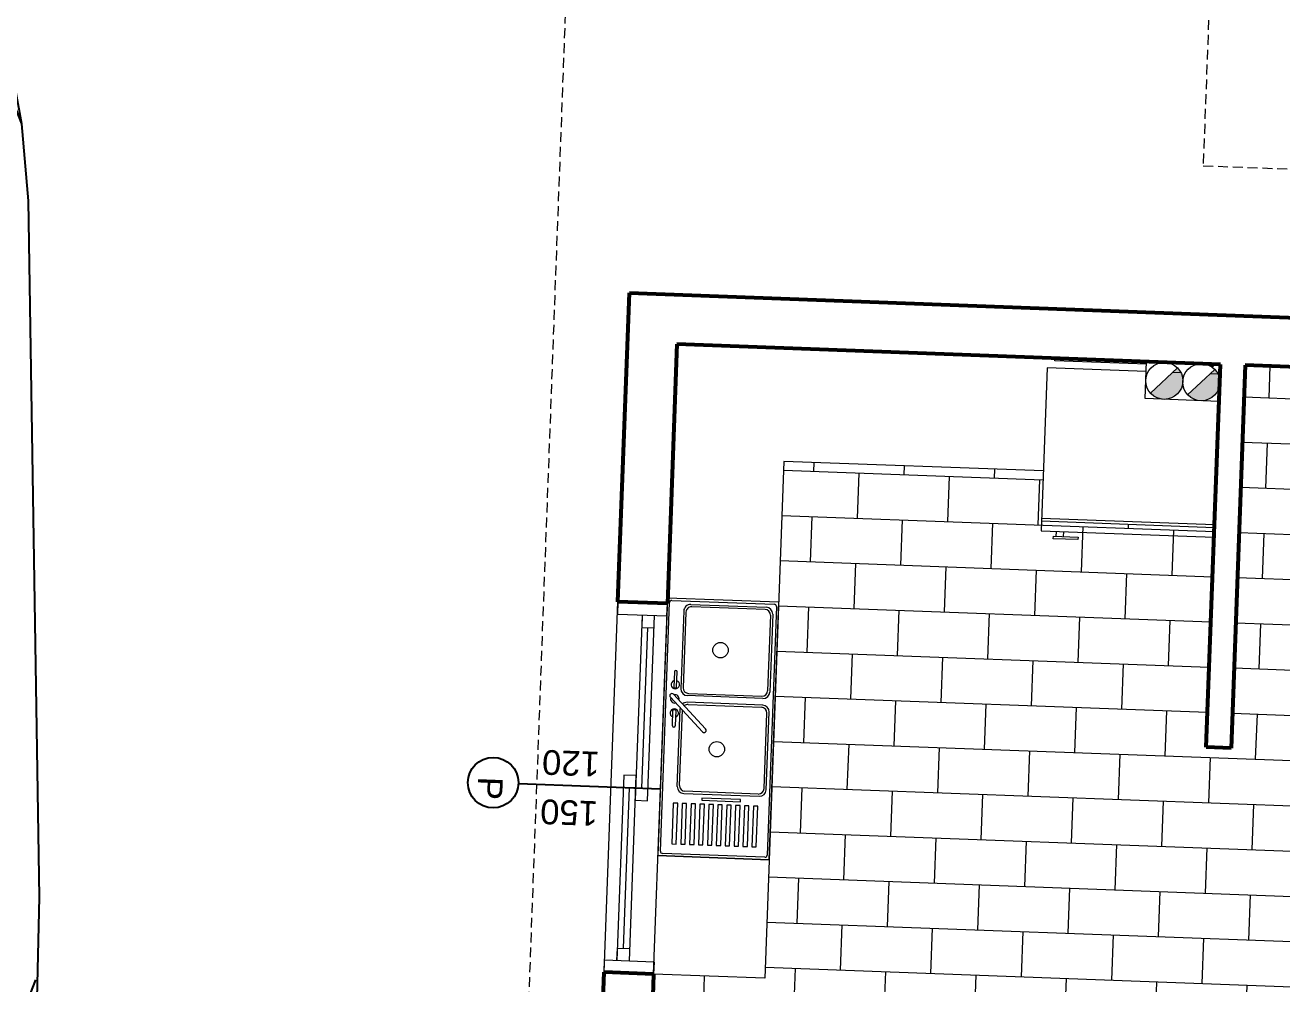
# Model space of a CAD drawing. Header units: centimetres. Extents: x 63871 to 181827, y -95930 to 42199.
# Drawn here: x 151757 to 152265, y 20919 to 21307 of the extents above; entities that cross this region are included whole.
import ezdxf

# ---------------------------------------------------------------- set-up
doc = ezdxf.new("R2010")
doc.units = ezdxf.units.CM
doc.linetypes.add('11-021_500-SatisOfisi_220512$0${ Diamond }', pattern=[12, 4, -2, 2, 2, -2])
for name, color, linetype, lineweight in [('A-GLAZ', 151, 'Continuous', 9), ('A-WALL', 12, 'Continuous', 50), ('ARM_Pen_No__252', 8, 'Continuous', 18), ('Baca', 82, 'Continuous', 9), ('İz DÜŞÜMÜ', 7, '11-021_500-SatisOfisi_220512$0${ Diamond }', 18), ('OLUK', 222, 'Continuous', 15), ('tefriş', 21, 'Continuous', 20)]:
    doc.layers.add(name, color=color, linetype=linetype, lineweight=lineweight)
doc.layers.add('Bitirme - Duvar', color=7, linetype='Continuous')
doc.layers.add('furn', color=7, linetype='Continuous')
doc.styles.add('OLUŞTURULMUŞ_STİL_1', font='Arial.ttf')

# ---------------------------------------------------------------- blocks, each defined once
blk = doc.blocks.new('afadfa')
at = {"layer": 'Baca'}
h = blk.add_hatch(color=0, dxfattribs=at)
h.dxf.hatch_style = 1
h.paths.add_polyline_path([(525548.61, 4261233.83, 0.670516), (525535.77, 4261228.56, 0.199315), (525537.97, 4261223.25)])
h = blk.add_hatch(color=0, dxfattribs=at)
h.dxf.hatch_style = 1
h.paths.add_polyline_path([(525563.68, 4261233.75, 0.675614), (525550.77, 4261228.56, 0.202965), (525553.05, 4261223.18)])
for p, q in [((525537.97, 4261223.25), (525548.61, 4261233.83)), ((525553.05, 4261223.18), (525563.68, 4261233.75))]:
    blk.add_line(p, q, dxfattribs=at)
blk.add_lwpolyline([(525535.77, 4261236.11), (525565.77, 4261236.05), (525565.77, 4261220.99), (525535.77, 4261221.06)], close=True, dxfattribs=at)
for centre in [(525543.27, 4261228.56), (525558.27, 4261228.56)]:
    blk.add_circle(centre, 7.5, dxfattribs=at)
blk = doc.blocks.new('HRD')
at = {"layer": 'ARM_Pen_No__252'}
h = blk.add_hatch(dxfattribs=at)
h.set_pattern_fill('AR-B816', color=256, scale=0.09)
h.set_pattern_definition([(0, (-39959.2, 0), (0, 18.288), []), (90, (-39959.2, 0), (-18.288, 18.288), [18.288, -18.288])])
h.paths.add_polyline_path([(154149.63, 35592.48), (154149.63, 35503.48), (154219.63, 35503.48), (154219.63, 35483.24), (154324.63, 35483.24), (154324.63, 35692.48), (154369.63, 35692.48), (154369.63, 35927.48), (154369.63, 35927.48), (154369.63, 36097.48), (154369.63, 36177.48), (154254.63, 36177.48), (153954.63, 36177.48), (153839.63, 36177.48), (153839.63, 35897.6), (153869.63, 35897.54), (153869.63, 35882.48), (154019.63, 35882.48), (154019.63, 35872.48), (154019.63, 35833.25, -0.444416), (154030.45, 35823.48, -0.444416), (154019.63, 35813.72), (154019.63, 35773.48), (153939.63, 35773.48), (153939.63, 35692.48), (154019.63, 35692.48), (154019.63, 35687.48), (154019.63, 35633.7), (154020.63, 35632.93), (154019.63, 35631.47), (154019.63, 35592.48), (154019.63, 35582.48), (153989.63, 35582.48), (153989.63, 35577.48), (153989.63, 35497.48), (153989.63, 35437.48), (153994.63, 35437.48), (154094.63, 35437.48), (154139.63, 35437.48), (154139.63, 35592.48)])
blk.add_line((154324.63, 35644.48), (154369.63, 35644.48))
at = {"layer": 'A-GLAZ', "ltscale": 3}
for p, q in [((154369.63, 35692.48), (154389.63, 35692.48)), ((154369.63, 35687.48), (154369.63, 35692.48)), ((154369.63, 35692.48), (154369.63, 35542.48)), ((154389.63, 35692.48), (154389.63, 35687.48)), ((154389.63, 35692.48), (154389.63, 35542.48)), ((154389.63, 35687.48), (154369.63, 35687.48)), ((154379.63, 35687.48), (154379.63, 35612.48)), ((154384.63, 35612.48), (154384.63, 35687.48)), ((154384.63, 35687.48), (154384.63, 35682.48)), ((154384.63, 35682.48), (154379.63, 35682.48)), ((154382.13, 35682.48), (154382.13, 35617.48)), ((154379.63, 35622.48), (154374.63, 35622.48)), ((154374.63, 35622.48), (154374.63, 35547.48)), ((154379.63, 35547.48), (154379.63, 35622.48)), ((154379.63, 35617.48), (154374.63, 35617.48)), ((154377.13, 35617.48), (154377.13, 35552.48)), ((154379.63, 35617.48), (154384.63, 35617.48)), ((154379.63, 35612.48), (154384.63, 35612.48)), ((154379.63, 35552.48), (154374.63, 35552.48)), ((154379.63, 35547.48), (154379.63, 35552.48)), ((154389.63, 35547.48), (154369.63, 35547.48)), ((154369.63, 35547.48), (154369.63, 35542.48)), ((154389.63, 35542.48), (154389.63, 35547.48)), ((154369.63, 35542.48), (154389.63, 35542.48))]:
    blk.add_line(p, q, dxfattribs=at)
at = {"layer": 'A-WALL', "lineweight": 53}
for p, q in [((154369.63, 35692.48), (154369.63, 35927.48)), ((154389.63, 35927.48), (154389.63, 35692.48)), ((154369.63, 35692.48), (154389.63, 35692.48)), ((154369.63, 35692.48), (154389.63, 35692.48)), ((154139.63, 35437.48), (154139.63, 35592.48)), ((154139.63, 35592.48), (154149.63, 35592.48)), ((154149.63, 35592.48), (154149.63, 35437.48)), ((154369.63, 35437.48), (154369.63, 35542.48)), ((154369.63, 35542.48), (154389.63, 35542.48)), ((154389.63, 35542.48), (154389.63, 35417.48)), ((154389.63, 35542.48), (154389.63, 35417.48)), ((154094.63, 35437.48), (154139.63, 35437.48)), ((154149.63, 35437.48), (154369.63, 35437.48)), ((154389.63, 35417.48), (154094.63, 35417.48))]:
    blk.add_line(p, q, dxfattribs=at)
at = {"layer": 'A-WALL', "lineweight": 50}
blk.add_line((154389.63, 35542.48), (154369.63, 35542.48), dxfattribs=at)
at = {"layer": 'Bitirme - Duvar', "color": 161, "linetype": 'Continuous', "lineweight": 25}
blk.add_line((154427.13, 35617.48), (154369.63, 35617.48), dxfattribs=at)
blk.add_circle((154437.36, 35617.48), 10.23, dxfattribs=at)
at = {"layer": 'İz DÜŞÜMÜ'}
blk.add_lwpolyline([(153819.63, 36347.48), (154419.63, 36347.49), (154419.63, 35292.49), (154159.63, 35292.49), (154159.63, 35357.48), (153819.63, 35357.48), (153819.63, 36347.48)], dxfattribs=at)
at = {"layer": 'tefriş'}
for p, q in [((154324.63, 35483.24), (154324.63, 35692.48)), ((154324.63, 35692.48), (154369.63, 35692.48)), ((154324.63, 35644.48), (154324.63, 35540.24)), ((154369.63, 35644.48), (154324.63, 35644.48)), ((154325.53, 35542.04), (154325.53, 35642.68)), ((154326.43, 35643.58), (154367.83, 35643.58)), ((154368.73, 35642.68), (154368.73, 35542.04)), ((154369.63, 35540.24), (154369.63, 35644.48)), ((154330.03, 35639.53), (154330.03, 35623.04)), ((154331.83, 35639.53), (154330.03, 35639.53)), ((154331.83, 35623.04), (154331.83, 35639.53)), ((154333.63, 35639.53), (154333.63, 35623.04)), ((154335.43, 35639.53), (154333.63, 35639.53)), ((154335.43, 35623.04), (154335.43, 35639.53)), ((154337.23, 35639.53), (154337.23, 35623.04)), ((154339.03, 35639.53), (154337.23, 35639.53)), ((154339.03, 35623.04), (154339.03, 35639.53)), ((154340.83, 35639.53), (154340.83, 35623.04)), ((154342.63, 35639.53), (154340.83, 35639.53)), ((154342.63, 35623.04), (154342.63, 35639.53)), ((154344.43, 35639.53), (154344.43, 35623.04)), ((154346.23, 35639.53), (154344.43, 35639.53)), ((154346.23, 35623.04), (154346.23, 35639.53)), ((154348.03, 35639.53), (154348.03, 35623.04)), ((154349.83, 35639.53), (154348.03, 35639.53)), ((154349.83, 35623.04), (154349.83, 35639.53)), ((154351.63, 35639.53), (154351.63, 35623.04)), ((154353.43, 35639.53), (154351.63, 35639.53)), ((154353.43, 35623.04), (154353.43, 35639.53)), ((154355.23, 35639.53), (154355.23, 35623.04)), ((154357.03, 35639.53), (154355.23, 35639.53)), ((154357.03, 35623.04), (154357.03, 35639.53)), ((154358.83, 35639.53), (154358.83, 35623.04)), ((154360.63, 35639.53), (154358.83, 35639.53)), ((154360.63, 35623.04), (154360.63, 35639.53)), ((154362.43, 35639.53), (154362.43, 35623.04)), ((154364.23, 35639.53), (154362.43, 35639.53)), ((154364.23, 35623.04), (154364.23, 35639.53)), ((154330.03, 35623.04), (154331.83, 35623.04)), ((154333.63, 35623.04), (154335.43, 35623.04)), ((154337.23, 35623.04), (154339.03, 35623.04)), ((154340.83, 35623.04), (154342.63, 35623.04)), ((154344.43, 35623.04), (154346.23, 35623.04)), ((154348.03, 35623.04), (154349.83, 35623.04)), ((154351.63, 35623.04), (154353.43, 35623.04)), ((154355.23, 35623.04), (154357.03, 35623.04)), ((154358.83, 35623.04), (154360.63, 35623.04)), ((154362.43, 35623.04), (154364.23, 35623.04)), ((154360.18, 35618.99), (154329.58, 35618.99)), ((154330.03, 35618.09), (154359.73, 35618.09)), ((154326.88, 35616.29), (154326.88, 35584.79)), ((154327.78, 35615.84), (154327.78, 35585.24)), ((154361.98, 35615.84), (154361.98, 35585.24)), ((154362.88, 35616.29), (154362.88, 35584.79)), ((154365.81, 35579.05), (154352.27, 35592.59)), ((154353.48, 35593.8), (154367.02, 35580.26)), ((154364.63, 35585.6), (154364.63, 35591.76)), ((154365.77, 35591.76), (154365.77, 35585.6)), ((154329.58, 35582.09), (154360.18, 35582.09)), ((154359.73, 35582.99), (154330.03, 35582.99)), ((154326.88, 35545.19), (154326.88, 35576.69)), ((154327.78, 35545.64), (154327.78, 35576.24)), ((154329.58, 35579.39), (154360.18, 35579.39)), ((154359.73, 35578.49), (154330.03, 35578.49)), ((154361.98, 35545.64), (154361.98, 35576.24)), ((154362.88, 35545.19), (154362.88, 35576.69)), ((154364.63, 35576.14), (154364.63, 35569.97)), ((154365.77, 35569.97), (154365.77, 35576.14)), ((154324.63, 35540.24), (154369.63, 35540.24)), ((154367.83, 35541.14), (154326.43, 35541.14)), ((154360.18, 35542.49), (154329.58, 35542.49)), ((154330.03, 35543.39), (154359.73, 35543.39)), ((154204.63, 35509.48), (154204.63, 35510.48)), ((154204.63, 35510.48), (154214.63, 35510.48)), ((154214.63, 35510.48), (154214.63, 35509.48)), ((154149.63, 35507.48), (154149.63, 35441.48)), ((154219.63, 35507.48), (154149.63, 35507.48)), ((154214.63, 35509.48), (154204.63, 35509.48)), ((154210.63, 35507.48), (154210.63, 35509.48)), ((154213.63, 35507.48), (154213.63, 35509.48)), ((154219.63, 35441.48), (154219.63, 35507.48)), ((154219.63, 35503.48), (154149.63, 35503.48)), ((154149.63, 35502.48), (154219.63, 35502.48)), ((154219.63, 35483.24), (154324.63, 35483.24)), ((154149.63, 35441.48), (154153.66, 35441.48)), ((154165.5, 35441.48), (154168.81, 35441.48)), ((154179.63, 35441.48), (154219.63, 35441.48)), ((154152.63, 35437.48), (154152.63, 35438.48)), ((154152.63, 35438.48), (154153.39, 35438.48)), ((154216.63, 35437.48), (154152.63, 35437.48)), ((154179.63, 35438.48), (154216.63, 35438.48)), ((154216.63, 35438.48), (154216.63, 35437.48))]:
    blk.add_line(p, q, dxfattribs=at)
blk.add_lwpolyline([(154352.81, 35620.62), (154352.81, 35621.46), (154337.06, 35621.46), (154337.06, 35620.62)], close=True, dxfattribs=at)
for centre in [(154347.46, 35600.61), (154347.46, 35560.51)]:
    blk.add_circle(centre, 3.11, dxfattribs=at)
for centre, radius, start, end in [((154326.43, 35642.68), 0.9, 90, 180), ((154367.83, 35642.68), 0.9, 0, 90), ((154329.58, 35616.29), 2.7, 90, 180), ((154330.03, 35615.84), 2.25, 90, 180), ((154359.73, 35615.84), 2.25, 0, 90), ((154360.18, 35616.29), 2.7, 0, 90), ((154352.88, 35593.19), 0.857, 45, 225), ((154353.77, 35592.3), 0.572, 270, 270), ((154365.2, 35591.76), 0.572, 0, 180), ((154365.2, 35586.62), 1.71, 109.4712, 70.5288), ((154329.58, 35584.79), 2.7, 180, 270), ((154330.03, 35585.24), 2.25, 180, 270), ((154359.73, 35585.24), 2.25, 270, 312.8196), ((154360.18, 35584.79), 2.7, 270, 313.1831), ((154360.18, 35584.79), 2.7, 352.1073, 0), ((154365.2, 35580.87), 1.71, 165, 285), ((154365.2, 35585.94), 0.668, 211.2251, 328.7749), ((154365.2, 35580.87), 1.71, 345, 105), ((154329.58, 35576.69), 2.7, 90, 180), ((154330.03, 35576.24), 2.25, 90, 180), ((154359.73, 35576.24), 2.25, 0, 90), ((154360.18, 35576.69), 2.7, 0, 90), ((154365.2, 35575.12), 1.71, 289.4712, 250.5288), ((154365.2, 35575.79), 0.668, 31.2251, 148.7749), ((154366.41, 35579.66), 0.857, 225, 45), ((154365.2, 35569.97), 0.572, 180, 0), ((154330.03, 35545.64), 2.25, 180, 270), ((154359.73, 35545.64), 2.25, 270, 0), ((154326.43, 35542.04), 0.9, 180, 270), ((154329.58, 35545.19), 2.7, 180, 270), ((154360.18, 35545.19), 2.7, 270, 0), ((154367.83, 35542.04), 0.9, 270, 0)]:
    blk.add_arc(centre, radius, start, end, dxfattribs=at)
at = {"layer": 'Baca'}
blk.add_blockref('afadfa', (-371386.14, -4225783.58), dxfattribs=at)
at = {"layer": 'Bitirme - Duvar', "linetype": 'Continuous', "char_height": 10, "attachment_point": 7, "style": 'OLUŞTURULMUŞ_STİL_1'}
for s, insert, rotation in [('\\A1;150', (154394.56, 35623.32), 0), ('\\A1;P', (154443.49, 35615.16), 90)]:
    blk.add_mtext(s, dxfattribs=dict(at, insert=insert, rotation=rotation))
at = {"layer": 'Bitirme - Duvar', "linetype": 'Continuous', "insert": (154394.56, 35603.32), "char_height": 10, "width": 22.2306, "attachment_point": 7, "rotation": 0, "style": 'OLUŞTURULMUŞ_STİL_1'}
blk.add_mtext('\\A1;120', dxfattribs=at)
blk = doc.blocks.new('02PCAR03')
at = {"color": 0, "linetype": 'ByBlock'}
for p, q in [((-185, 35), (-197, 33)), ((-185, 35), (-193, 32)), ((-170, 36), (-185, 35)), ((-35, 36), (-170, 36)), ((-11, 35), (-35, 36)), ((-14, 33), (-19, 35)), ((-6, 32), (-11, 35)), ((-197, 33), (-201, 30)), ((-193, 32), (-196, 30)), ((-9, 29), (-14, 33)), ((-4, 29), (-6, 32)), ((-201, 30), (-203, 27)), ((-196, 30), (-198, 27)), ((-145, 29), (-144, 30)), ((-144, 30), (-111, 31)), ((-111, 31), (-114, 23)), ((-111, 23), (-107, 31)), ((-107, 31), (-71, 31)), ((-71, 31), (-86, 23)), ((-66, 30), (-83, 21)), ((-62, 27), (-66, 30)), ((-203, 27), (-204, 0)), ((-198, 27), (-199, 0)), ((-159, 27), (-165, 25)), ((-153, 27), (-159, 27)), ((-149, 25), (-153, 27)), ((-138, 24), (-145, 29)), ((-60, 23), (-62, 27)), ((-6, 20), (-9, 29)), ((-1, 13), (-4, 29)), ((-165, 25), (-168, 22)), ((-148, 24), (-149, 25)), ((-168, 22), (-171, 8)), ((-150, 20), (-149, 22)), ((-149, 22), (-148, 23)), ((-148, 23), (-148, 24)), ((-133, 23), (-138, 24)), ((-114, 23), (-133, 23)), ((-86, 23), (-111, 23)), ((-58, 11), (-60, 23)), ((-11, 14), (-56, 23)), ((-151, 11), (-150, 20)), ((-83, 21), (-81, 17)), ((-4, 0), (-6, 20)), ((-81, 17), (-80, 11)), ((0, 0), (-1, 13)), ((-151, 0), (-151, 11)), ((-80, 11), (-79, 0)), ((-57, 0), (-58, 11)), ((-171, 8), (-171, 0)), ((-203, -27), (-204, 0)), ((-198, -27), (-199, 0)), ((-171, -8), (-171, 0)), ((-151, 0), (-151, -11)), ((-80, -11), (-79, 0)), ((-57, 0), (-58, -11)), ((-4, 0), (-6, -20)), ((0, 0), (-1, -13)), ((-168, -22), (-171, -8)), ((-151, -11), (-150, -20)), ((-81, -17), (-80, -11)), ((-58, -11), (-60, -23)), ((-11, -14), (-56, -23)), ((-1, -13), (-4, -29)), ((-83, -21), (-81, -17)), ((-150, -20), (-149, -22)), ((-66, -30), (-83, -21)), ((-6, -20), (-9, -29)), ((-165, -25), (-168, -22)), ((-149, -22), (-148, -23)), ((-148, -24), (-149, -25)), ((-148, -23), (-148, -24)), ((-138, -24), (-145, -29)), ((-133, -23), (-138, -24)), ((-114, -23), (-133, -23)), ((-111, -31), (-114, -23)), ((-86, -23), (-111, -23)), ((-111, -23), (-107, -31)), ((-71, -31), (-86, -23)), ((-60, -23), (-62, -27)), ((-159, -27), (-165, -25)), ((-149, -25), (-153, -27)), ((-201, -30), (-203, -27)), ((-196, -30), (-198, -27)), ((-153, -27), (-159, -27)), ((-145, -29), (-144, -30)), ((-62, -27), (-66, -30)), ((-9, -29), (-14, -33)), ((-4, -29), (-6, -32)), ((-197, -33), (-201, -30)), ((-193, -32), (-196, -30)), ((-144, -30), (-111, -31)), ((-107, -31), (-71, -31)), ((-185, -35), (-197, -33)), ((-185, -35), (-193, -32)), ((-14, -33), (-19, -35)), ((-6, -32), (-11, -35)), ((-170, -36), (-185, -35)), ((-35, -36), (-170, -36)), ((-11, -35), (-35, -36))]:
    blk.add_line(p, q, dxfattribs=at)
blk = doc.blocks.new('yerleşim planı')
at = {"rotation": 177.873189238168}
blk.add_blockref('HRD', (151170.01, 34679.28), dxfattribs=at)
at = {"layer": 'furn', "linetype": 'Continuous', "xscale": 2.086125961570064, "yscale": 2.086125961570064, "zscale": 2.086125961570064, "rotation": 270.9296038315418}
blk.add_blockref('02PCAR03', (-4740.1, 4697.19), dxfattribs=at)

msp = doc.modelspace()

# ---------------------------------------------------------------- block references
at = {"layer": 'OLUK'}
msp.add_blockref('yerleşim planı', (156428.79, 16182.58), dxfattribs=at)

doc.saveas('drawing.dxf')
